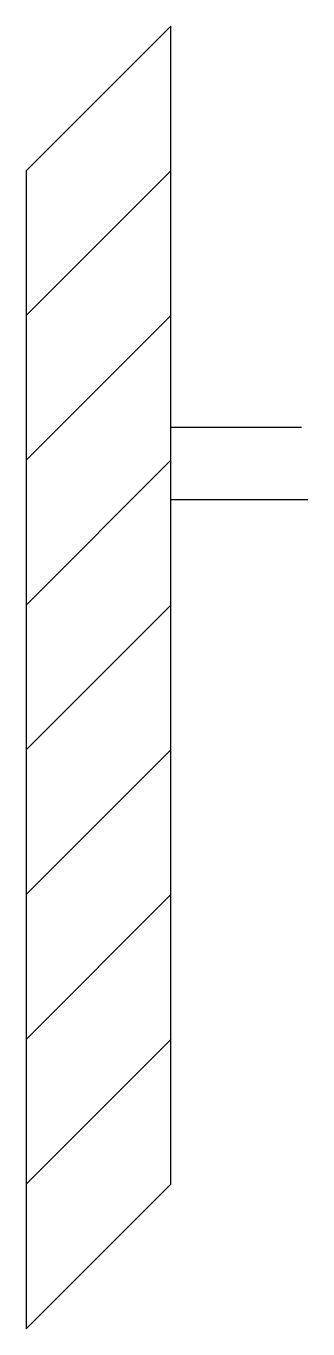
# Model space of a CAD drawing. Header units: inches. Extents: x 0 to 0.36, y -1.15 to 0.51.
import ezdxf

# ---------------------------------------------------------------- set-up
doc = ezdxf.new("R2010")
doc.units = ezdxf.units.IN
doc.header["$LTSCALE"] = 0.5
doc.header["$MEASUREMENT"] = 0

msp = doc.modelspace()

# ---------------------------------------------------------------- linework, layer by layer
at = {"color": 0, "linetype": 'Continuous'}
for p, q in [((0, 0.3277), (0.1852, 0.5129)), ((0.1852, -0.9686), (0.1852, 0.5129)), ((0, 0.3277), (0, -1.1537)), ((0, 0.1426), (0.1852, 0.3277)), ((0, -0.0426), (0.1852, 0.1426)), ((0, -0.2278), (0.1852, -0.0426)), ((0, -0.413), (0.1852, -0.2278)), ((0, -0.5982), (0.1852, -0.413)), ((0, -0.7834), (0.1852, -0.5982)), ((0, -0.9686), (0.1852, -0.7834)), ((0, -1.1537), (0.1852, -0.9686))]:
    msp.add_line(p, q, dxfattribs=at)
at = {"color": 7, "linetype": 'Continuous'}
for p, q in [((0.1852, 0), (0.3528, 0)), ((0.1852, -0.0926), (0.3609, -0.0926))]:
    msp.add_line(p, q, dxfattribs=at)

doc.saveas('drawing.dxf')
